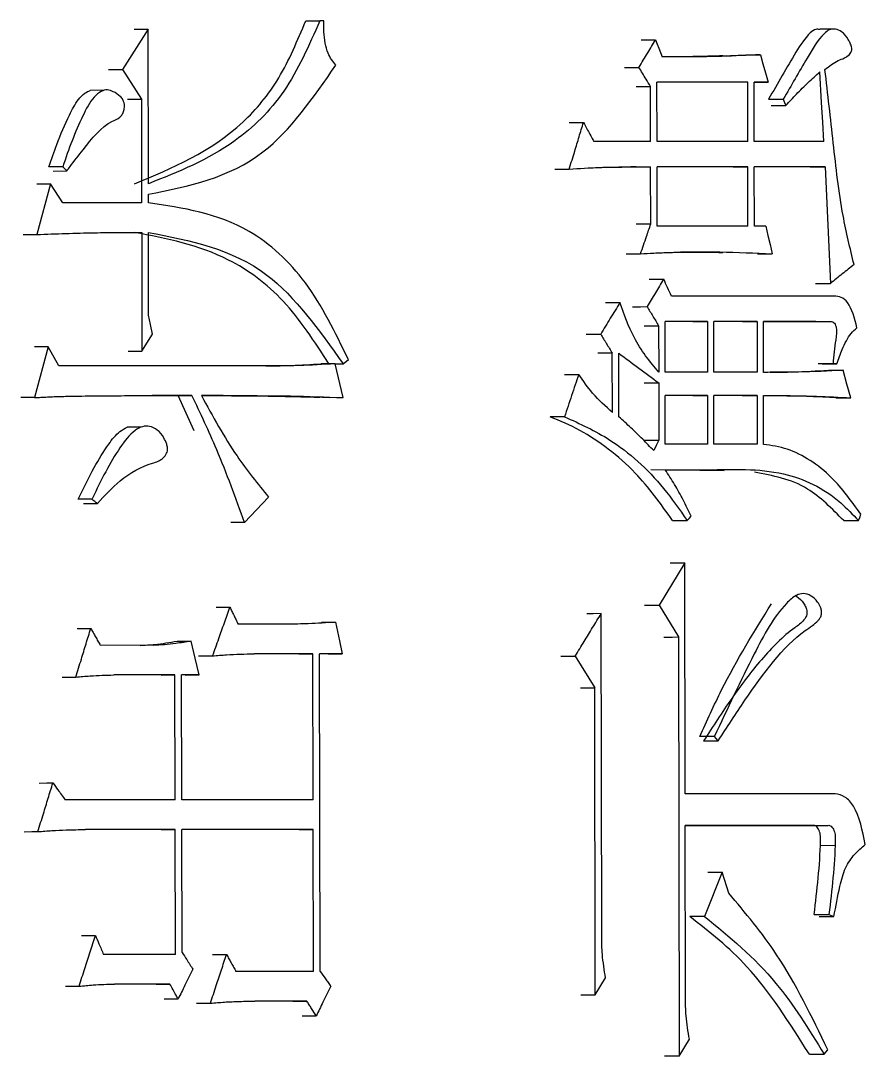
# Model space of a CAD drawing. Header units: millimetres. Extents: x 2301 to 4250, y 838 to 2217.
# Drawn here: x 3091.56 to 3095.88, y 1051.81 to 1057.1 of the extents above; entities that cross this region are included whole.
import ezdxf

# ---------------------------------------------------------------- set-up
doc = ezdxf.new("R2010")
doc.units = ezdxf.units.MM

msp = doc.modelspace()

# ---------------------------------------------------------------- linework, layer by layer
at = {"color": 7, "linetype": 'Continuous', "lineweight": 25}
for p, q in [((3093.0202, 1057.1008), (3093.0918, 1057.1011)), ((3093.1122, 1057.1011), (3093.0918, 1057.1011)), ((3092.2145, 1057.0579), (3092.0833, 1056.8524)), ((3092.2158, 1056.2683), (3092.2145, 1057.0579)), ((3095.7217, 1057.0583), (3095.6461, 1057.0581)), ((3095.1493, 1056.9221), (3095.2667, 1056.9271)), ((3094.6473, 1056.8624), (3094.7211, 1056.8627)), ((3092.0833, 1056.8524), (3092.1805, 1056.701)), ((3094.7809, 1056.484), (3094.7804, 1056.7653)), ((3095.2769, 1056.7867), (3094.8132, 1056.7869)), ((3094.8138, 1056.484), (3094.8132, 1056.7869)), ((3095.2769, 1056.7867), (3095.2023, 1056.7865)), ((3095.2774, 1056.4839), (3095.2769, 1056.7867)), ((3095.3807, 1056.7867), (3095.3093, 1056.7867)), ((3095.3099, 1056.4838), (3095.3093, 1056.7867)), ((3095.3093, 1056.7865), (3095.3807, 1056.7867)), ((3091.9894, 1056.7455), (3091.9187, 1056.7453)), ((3092.1805, 1056.701), (3092.1814, 1056.1709)), ((3095.3965, 1056.6674), (3095.4716, 1056.6677)), ((3094.7809, 1056.484), (3094.4911, 1056.4841)), ((3095.2774, 1056.4839), (3094.8138, 1056.484)), ((3095.6655, 1056.4837), (3095.3099, 1056.4838)), ((3091.7785, 1056.3549), (3091.7082, 1056.3547)), ((3091.7291, 1056.3331), (3091.7994, 1056.3333)), ((3094.707, 1056.354), (3094.6798, 1056.3539)), ((3094.707, 1056.354), (3094.7811, 1056.3542)), ((3094.7816, 1056.0622), (3094.7811, 1056.3542)), ((3095.2776, 1056.3541), (3094.814, 1056.3542)), ((3094.8145, 1056.0513), (3094.814, 1056.3542)), ((3095.203, 1056.3538), (3095.2776, 1056.3541)), ((3095.2781, 1056.0512), (3095.2776, 1056.3541)), ((3095.6722, 1056.3539), (3095.3101, 1056.354)), ((3095.3106, 1056.0512), (3095.3101, 1056.354)), ((3095.5968, 1056.3537), (3095.3101, 1056.3538)), ((3095.5968, 1056.3537), (3095.6722, 1056.3539)), ((3091.7159, 1056.2683), (3091.6466, 1056.0087)), ((3091.7788, 1056.171), (3091.7159, 1056.2683)), ((3092.216, 1056.1709), (3092.2159, 1056.2142)), ((3092.1814, 1056.1709), (3091.7788, 1056.171)), ((3092.1112, 1056.0192), (3092.1323, 1056.0193)), ((3092.1817, 1056.0195), (3092.1827, 1055.4137)), ((3092.2169, 1055.5976), (3092.2162, 1056.0195)), ((3094.7816, 1056.0622), (3094.7075, 1056.0619)), ((3095.2781, 1056.0512), (3094.8145, 1056.0513)), ((3095.369, 1056.0511), (3095.3106, 1056.0512)), ((3094.6552, 1055.9105), (3094.7293, 1055.9107)), ((3095.3266, 1055.9103), (3095.4016, 1055.9105)), ((3094.5507, 1055.6617), (3094.6244, 1055.6619)), ((3095.7183, 1055.694), (3094.8872, 1055.6943)), ((3094.8219, 1055.5429), (3094.8223, 1055.3049)), ((3095.0706, 1055.5645), (3094.8547, 1055.5645)), ((3094.8551, 1055.3049), (3094.8547, 1055.5645)), ((3094.9963, 1055.5642), (3095.0706, 1055.5645)), ((3095.0706, 1055.5645), (3095.071, 1055.3049)), ((3095.3244, 1055.5644), (3095.1032, 1055.5645)), ((3095.1036, 1055.3048), (3095.1032, 1055.5645)), ((3095.2497, 1055.5641), (3095.3244, 1055.5644)), ((3095.3244, 1055.5644), (3095.3248, 1055.3048)), ((3095.3568, 1055.5644), (3095.6993, 1055.5642)), ((3095.3573, 1055.3047), (3095.3568, 1055.5644)), ((3095.6239, 1055.564), (3095.3568, 1055.5641)), ((3095.624, 1055.564), (3095.6993, 1055.5642)), ((3092.1827, 1055.4137), (3092.2378, 1055.5003)), ((3091.7034, 1055.4354), (3091.634, 1055.1758)), ((3091.7593, 1055.3381), (3091.7034, 1055.4354)), ((3092.1123, 1055.4135), (3092.1827, 1055.4137)), ((3094.5853, 1055.4024), (3094.5117, 1055.4021)), ((3094.5858, 1055.0995), (3094.5853, 1055.4024)), ((3094.6188, 1055.0778), (3094.6183, 1055.4024)), ((3092.8358, 1055.3379), (3091.7593, 1055.3381)), ((3093.1695, 1055.3487), (3093.0978, 1055.3484)), ((3093.2105, 1055.1756), (3093.1695, 1055.3487)), ((3093.1695, 1055.3485), (3093.2102, 1055.3486)), ((3093.2102, 1055.3486), (3093.2373, 1055.3703)), ((3095.7125, 1055.3479), (3095.6373, 1055.3476)), ((3095.7318, 1055.3479), (3095.7125, 1055.3479)), ((3094.3404, 1055.294), (3094.4137, 1055.2943)), ((3095.071, 1055.3049), (3094.8551, 1055.3049)), ((3095.3248, 1055.3048), (3095.1036, 1055.3048)), ((3094.7485, 1055.2506), (3094.8224, 1055.2509)), ((3094.8224, 1055.2509), (3094.8229, 1054.9588)), ((3091.634, 1055.1758), (3091.5639, 1055.1756)), ((3092.3672, 1055.1863), (3092.2348, 1055.186)), ((3092.4495, 1055.0063), (3092.3672, 1055.1863)), ((3092.4384, 1055.1865), (3092.3676, 1055.1863)), ((3093.2105, 1055.1756), (3093.1388, 1055.1753)), ((3095.0712, 1055.1859), (3094.8553, 1055.1859)), ((3094.8557, 1054.9371), (3094.8553, 1055.1859)), ((3094.9969, 1055.1856), (3095.0712, 1055.1859)), ((3095.0712, 1055.1859), (3095.0716, 1054.9371)), ((3095.325, 1055.1858), (3095.1038, 1055.1859)), ((3095.1042, 1054.9371), (3095.1038, 1055.1859)), ((3095.2504, 1055.1855), (3095.325, 1055.1858)), ((3095.325, 1055.1858), (3095.3255, 1054.937)), ((3095.3579, 1054.9369), (3095.3575, 1055.1858)), ((3095.7273, 1055.1745), (3095.8028, 1055.1748)), ((3092.1783, 1055.0247), (3092.1074, 1055.0245)), ((3094.749, 1054.9585), (3094.8229, 1054.9588)), ((3095.0716, 1054.9371), (3094.8557, 1054.9371)), ((3095.3255, 1054.937), (3095.1042, 1054.9371)), ((3095.1564, 1054.8023), (3094.7817, 1054.8071)), ((3091.9275, 1054.6566), (3091.857, 1054.6563)), ((3092.7073, 1054.5376), (3092.8301, 1054.6672)), ((3091.8849, 1054.6346), (3091.9553, 1054.6349)), ((3092.7073, 1054.5376), (3092.6363, 1054.5373)), ((3094.8933, 1054.5474), (3094.9677, 1054.5477)), ((3095.767, 1054.5473), (3095.8424, 1054.5476)), ((3094.955, 1054.3313), (3094.8243, 1054.115)), ((3094.957, 1053.1523), (3094.955, 1054.3313)), ((3094.8243, 1054.115), (3094.9229, 1053.9527)), ((3094.531, 1052.4276), (3094.5282, 1054.0719)), ((3092.9268, 1054.0182), (3092.6738, 1054.0182)), ((3094.9229, 1053.9527), (3094.9265, 1051.8109)), ((3092.2405, 1053.9101), (3091.9704, 1053.9102)), ((3093.0565, 1053.8667), (3092.7563, 1053.8668)), ((3092.9849, 1053.8665), (3093.0565, 1053.8667)), ((3093.0577, 1053.1203), (3093.0565, 1053.8667)), ((3093.2059, 1053.8667), (3093.0905, 1053.8667)), ((3093.0932, 1052.2441), (3093.0905, 1053.8667)), ((3093.1342, 1053.8664), (3093.2059, 1053.8667)), ((3094.323, 1053.8553), (3094.3963, 1053.8556)), ((3094.3963, 1053.8556), (3094.4958, 1053.6933)), ((3092.3512, 1053.7587), (3092.0401, 1053.7587)), ((3092.2806, 1053.7584), (3092.3512, 1053.7587)), ((3092.3523, 1053.1204), (3092.3512, 1053.7587)), ((3092.4752, 1053.7586), (3092.3857, 1053.7587)), ((3092.3868, 1053.1204), (3092.3857, 1053.7587)), ((3092.4044, 1053.7584), (3092.4752, 1053.7586)), ((3094.4984, 1052.1248), (3094.4958, 1053.6933)), ((3095.1067, 1053.4443), (3095.0321, 1053.4441)), ((3095.0517, 1053.4224), (3095.1263, 1053.4227)), ((3092.3523, 1053.1204), (3091.7909, 1053.1205)), ((3093.0577, 1053.1203), (3092.3868, 1053.1204)), ((3095.7226, 1053.152), (3094.957, 1053.1523)), ((3092.3526, 1052.969), (3091.8956, 1052.9691)), ((3092.2819, 1052.9687), (3092.3526, 1052.969)), ((3092.3536, 1052.3308), (3092.3526, 1052.969)), ((3093.058, 1052.9689), (3092.387, 1052.969)), ((3092.3881, 1052.3416), (3092.387, 1052.969)), ((3092.9865, 1052.9686), (3093.058, 1052.9689)), ((3093.0592, 1052.2441), (3093.058, 1052.9689)), ((3094.9573, 1052.99), (3095.6843, 1052.9897)), ((3094.9588, 1052.1138), (3094.9573, 1052.99)), ((3095.609, 1052.9895), (3094.9573, 1052.9897)), ((3095.6097, 1052.9895), (3095.6851, 1052.9897)), ((3095.7217, 1052.8868), (3095.6468, 1052.8865)), ((3095.147, 1052.752), (3095.0561, 1052.5248)), ((3095.1798, 1052.6438), (3095.147, 1052.752)), ((3095.0561, 1052.5248), (3094.9818, 1052.5245)), ((3095.6915, 1052.5354), (3095.7173, 1052.5246)), ((3092.3536, 1052.3308), (3091.987, 1052.3308)), ((3093.0592, 1052.2441), (3092.6631, 1052.2442)), ((3094.4984, 1052.1248), (3094.5511, 1052.2113)), ((3092.3263, 1052.1793), (3092.0427, 1052.1794)), ((3092.2557, 1052.1791), (3092.3263, 1052.1793)), ((3094.425, 1052.1245), (3094.4984, 1052.1248)), ((3093.0254, 1052.0927), (3092.7593, 1052.0927)), ((3092.954, 1052.0924), (3093.0254, 1052.0927)), ((3094.9265, 1051.8109), (3094.9788, 1051.8974)), ((3095.667, 1051.8215), (3095.6862, 1051.843)), ((3095.5916, 1051.8212), (3095.6669, 1051.8214))]:
    msp.add_line(p, q, dxfattribs=at)
at = {"color": 7, "linetype": 'Continuous', "lineweight": 25, "flags": 128}
for points in [[(3092.144, 1057.0577), (3092.1833, 1057.0578), (3092.2145, 1057.0579)], [(3094.7324, 1057.003), (3094.7737, 1057.0031), (3094.8063, 1057.0033)], [(3094.8063, 1057.0033), (3094.8145, 1056.9816), (3094.8228, 1056.96), (3094.831, 1056.9383), (3094.8393, 1056.9167)], [(3095.2667, 1056.9271), (3095.3086, 1056.9272), (3095.3416, 1056.9273)], [(3095.3416, 1056.9273), (3095.3544, 1056.8812), (3095.3675, 1056.834), (3095.3807, 1056.7867)], [(3092.013, 1056.8522), (3092.0523, 1056.8523), (3092.0833, 1056.8524)], [(3095.6655, 1056.4837), (3095.6599, 1056.5834), (3095.6544, 1056.683), (3095.6456, 1056.8407)], [(3094.7066, 1056.765), (3094.7478, 1056.7652), (3094.7804, 1056.7653)], [(3092.1101, 1056.7007), (3092.1494, 1056.7009), (3092.1805, 1056.701)], [(3095.3837, 1056.6999), (3095.412, 1056.7), (3095.4353, 1056.7001), (3095.4586, 1056.7001)], [(3095.4586, 1056.7001), (3095.4651, 1056.6839), (3095.4716, 1056.6677)], [(3094.3646, 1056.5812), (3094.4056, 1056.5814), (3094.438, 1056.5815)], [(3091.7994, 1056.3333), (3091.7889, 1056.3441), (3091.7785, 1056.3549)], [(3094.2923, 1056.3433), (3094.3332, 1056.3434), (3094.3656, 1056.3435)], [(3095.6722, 1056.3539), (3095.6856, 1056.0564), (3095.6989, 1055.7589)], [(3091.646, 1056.2681), (3091.685, 1056.2682), (3091.7159, 1056.2683)], [(3095.369, 1056.0511), (3095.3799, 1056.0039), (3095.3908, 1055.9572), (3095.4016, 1055.9105)], [(3091.5768, 1056.0085), (3091.6157, 1056.0086), (3091.6466, 1056.0087)], [(3094.7738, 1055.7806), (3094.8151, 1055.7808), (3094.8477, 1055.7809)], [(3095.6237, 1055.7587), (3095.6658, 1055.7588), (3095.6989, 1055.7589)], [(3092.2378, 1055.5003), (3092.2274, 1055.5489), (3092.2169, 1055.5976)], [(3094.6888, 1055.64), (3094.73, 1055.6402), (3094.7626, 1055.6403)], [(3094.748, 1055.5427), (3094.7892, 1055.5428), (3094.8219, 1055.5429)], [(3094.4522, 1055.4995), (3094.4933, 1055.4996), (3094.5258, 1055.4997)], [(3091.7034, 1055.4354), (3091.6641, 1055.4353), (3091.6335, 1055.4352)], [(3095.6566, 1055.3476), (3095.6773, 1055.3477), (3095.6982, 1055.3478), (3095.7318, 1055.3479)], [(3095.6886, 1055.3152), (3095.7308, 1055.3153), (3095.764, 1055.3154)], [(3095.8028, 1055.1748), (3095.7834, 1055.2451), (3095.764, 1055.3154)], [(3094.8229, 1054.9588), (3094.8098, 1054.9317), (3094.7967, 1054.9047)], [(3094.9677, 1054.5477), (3094.9775, 1054.5585), (3094.9873, 1054.5693)], [(3095.8424, 1054.5476), (3095.8487, 1054.5636), (3095.8551, 1054.5798)], [(3094.8809, 1054.3311), (3094.9223, 1054.3312), (3094.955, 1054.3313)], [(3094.7504, 1054.1148), (3094.7917, 1054.1149), (3094.8243, 1054.115)], [(3092.5616, 1054.1045), (3092.6012, 1054.1047), (3092.6326, 1054.1048)], [(3094.5282, 1054.0719), (3094.4868, 1054.0717), (3094.4547, 1054.0716)], [(3093.1, 1054.0287), (3093.14, 1054.0288), (3093.1717, 1054.0289)], [(3093.1717, 1054.0289), (3093.1818, 1053.9811), (3093.1919, 1053.9332), (3093.2059, 1053.8667)], [(3091.8515, 1053.9964), (3091.8907, 1053.9966), (3091.9217, 1053.9967)], [(3094.8488, 1053.9525), (3094.8902, 1053.9526), (3094.9229, 1053.9527)], [(3092.3625, 1053.9315), (3092.4023, 1053.9316), (3092.4336, 1053.9317)], [(3092.4752, 1053.7586), (3092.4544, 1053.8452), (3092.4336, 1053.9317)], [(3092.4725, 1053.8557), (3092.5124, 1053.8559), (3092.5438, 1053.856)], [(3091.7756, 1053.7477), (3091.8146, 1053.7478), (3091.8456, 1053.7479)], [(3094.4223, 1053.693), (3094.4633, 1053.6932), (3094.4958, 1053.6933)], [(3095.1263, 1053.4227), (3095.1165, 1053.4335), (3095.1067, 1053.4443)], [(3091.6582, 1053.2068), (3091.6972, 1053.2069), (3091.7281, 1053.2071)], [(3091.5819, 1052.958), (3091.6209, 1052.9582), (3091.6517, 1052.9583)], [(3095.0727, 1052.7517), (3095.1142, 1052.7518), (3095.147, 1052.752)], [(3095.6163, 1052.5352), (3095.6468, 1052.5353), (3095.6691, 1052.5353), (3095.6915, 1052.5354)], [(3095.6421, 1052.5243), (3095.6725, 1052.5244), (3095.6949, 1052.5245), (3095.7173, 1052.5246)], [(3091.875, 1052.4279), (3091.9141, 1052.4281), (3091.9452, 1052.4282)], [(3092.544, 1052.3305), (3092.5836, 1052.3306), (3092.615, 1052.3307)], [(3091.7921, 1052.1683), (3091.8312, 1052.1685), (3091.8622, 1052.1686)], [(3092.2972, 1052.1034), (3092.3366, 1052.1035), (3092.3678, 1052.1036)], [(3092.4622, 1052.0817), (3092.5017, 1052.0818), (3092.533, 1052.082)], [(3093.0017, 1052.0167), (3093.0415, 1052.0168), (3093.0732, 1052.017)], [(3094.9265, 1051.8109), (3094.8849, 1051.8108), (3094.8525, 1051.8107)]]:
    msp.add_lwpolyline(points, dxfattribs=at)
at = {"color": 7, "linetype": 'Continuous', "lineweight": 25}
for points, knots in [([(3092.145, 1056.2681), (3092.3392, 1056.3486), (3092.6122, 1056.4618), (3092.8935, 1056.7992), (3092.9774, 1056.9995), (3093.0198, 1057.1008)], [0, 0, 0, 0, 0.549349, 0.771863, 1, 1, 1, 1]), ([(3093.0918, 1057.1011), (3093.0357, 1056.9741), (3092.9251, 1056.7238), (3092.6184, 1056.4275), (3092.3677, 1056.3284), (3092.2158, 1056.2683)], [0, 0, 0, 0, 0.288413, 0.568681, 1, 1, 1, 1]), ([(3093.1737, 1056.8739), (3093.1587, 1056.8926), (3093.1337, 1056.9239), (3093.1176, 1056.9872), (3093.111, 1057.0436), (3093.1118, 1057.0819), (3093.1122, 1057.1011)], [0, 0, 0, 0, 0.328875, 0.550213, 0.774687, 1, 1, 1, 1]), ([(3095.6459, 1057.0563), (3095.6386, 1057.0571), (3095.6212, 1057.0591), (3095.5749, 1057.0237), (3095.4969, 1056.8987), (3095.4295, 1056.7805), (3095.3835, 1056.6999)], [0, 0, 0, 0, 0.060218, 0.14333, 0.415955, 1, 1, 1, 1]), ([(3095.6713, 1056.8515), (3095.6933, 1056.8688), (3095.7252, 1056.8938), (3095.7691, 1056.9088), (3095.7916, 1056.922), (3095.8033, 1056.9364), (3095.8075, 1056.9464), (3095.8088, 1056.9566), (3095.8068, 1056.9705), (3095.8005, 1056.9872), (3095.7849, 1057.0155), (3095.7606, 1057.046), (3095.7255, 1057.0603), (3095.6938, 1057.0582), (3095.6402, 1057.0128), (3095.5654, 1056.8861), (3095.4987, 1056.77), (3095.4586, 1056.7001)], [0, 0, 0, 0, 0.116231, 0.1683248, 0.2127071, 0.2288047, 0.2388545, 0.248985, 0.2602075, 0.2820342, 0.3080202, 0.3751055, 0.4260063, 0.4769913, 0.5204189, 0.7110691, 1, 1, 1, 1]), ([(3094.7211, 1056.8627), (3094.7286, 1056.875), (3094.7436, 1056.8997), (3094.772, 1056.9466), (3094.7929, 1056.9811), (3094.8063, 1057.0033)], [0, 0, 0, 0, 0.2636063, 0.5272126, 1, 1, 1, 1]), ([(3095.3416, 1056.9273), (3095.2759, 1056.924), (3095.1597, 1056.9182), (3094.9922, 1056.9162), (3094.8902, 1056.9165), (3094.8393, 1056.9167)], [0, 0, 0, 0, 0.394039, 0.696995, 1, 1, 1, 1]), ([(3095.1495, 1056.9215), (3095.1479, 1056.9214), (3095.1327, 1056.9209), (3095.0011, 1056.9172), (3094.923, 1056.9168), (3094.886, 1056.9167), (3094.8722, 1056.9166), (3094.865, 1056.9166), (3094.865, 1056.9166), (3094.865, 1056.9166)], [0, 0, 0, 0, 0.0624666, 0.6020125, 0.8022295, 0.8937769, 0.9664175, 0.9871548, 1, 1, 1, 1]), ([(3092.2159, 1056.2142), (3092.4224, 1056.2559), (3092.7956, 1056.3313), (3093.057, 1056.7064), (3093.1737, 1056.8739)], [0, 0, 0, 0, 0.55346, 1, 1, 1, 1]), ([(3094.7804, 1056.7653), (3094.7729, 1056.7776), (3094.7593, 1056.8001), (3094.7395, 1056.8325), (3094.7273, 1056.8526), (3094.7211, 1056.8627)], [0, 0, 0, 0, 0.380769, 0.690384, 1, 1, 1, 1]), ([(3095.4716, 1056.6677), (3095.4896, 1056.6874), (3095.5268, 1056.7281), (3095.5851, 1056.7852), (3095.6254, 1056.8222), (3095.6456, 1056.8407)], [0, 0, 0, 0, 0.320488, 0.660066, 1, 1, 1, 1]), ([(3095.8198, 1055.8554), (3095.7997, 1055.9383), (3095.7508, 1056.14), (3095.7141, 1056.4779), (3095.6856, 1056.7269), (3095.6713, 1056.8515)], [0, 0, 0, 0, 0.258421, 0.6289824, 1, 1, 1, 1]), ([(3091.7082, 1056.3546), (3091.7213, 1056.3929), (3091.7526, 1056.4839), (3091.8017, 1056.6002), (3091.849, 1056.6896), (3091.8869, 1056.7315), (3091.909, 1056.7409), (3091.9185, 1056.745)], [0, 0, 0, 0, 0.253725, 0.603073, 0.807077, 0.917147, 1, 1, 1, 1]), ([(3091.7994, 1056.3333), (3091.8048, 1056.3407), (3091.8319, 1056.3777), (3091.9041, 1056.4707), (3091.9854, 1056.572), (3092.0639, 1056.6004), (3092.0832, 1056.6221), (3092.0915, 1056.6418), (3092.0945, 1056.6625), (3092.0926, 1056.6816), (3092.0854, 1056.6994), (3092.0672, 1056.7212), (3092.0398, 1056.7384), (3092.0064, 1056.7508), (3091.9712, 1056.7413), (3091.9242, 1056.7004), (3091.8766, 1056.6093), (3091.8248, 1056.489), (3091.7939, 1056.3997), (3091.7785, 1056.3549)], [0, 0, 0, 0, 0.025946, 0.129765, 0.338784, 0.385932, 0.404152, 0.422427, 0.440777, 0.454643, 0.46854, 0.48998, 0.535409, 0.570955, 0.606999, 0.655233, 0.757859, 0.878392, 1, 1, 1, 1]), ([(3094.3656, 1056.3435), (3094.3748, 1056.3739), (3094.3915, 1056.4287), (3094.4157, 1056.5081), (3094.4306, 1056.557), (3094.438, 1056.5815)], [0, 0, 0, 0, 0.382821, 0.69141, 1, 1, 1, 1]), ([(3094.438, 1056.5815), (3094.4451, 1056.5685), (3094.4575, 1056.5458), (3094.4752, 1056.5133), (3094.4858, 1056.4939), (3094.4911, 1056.4841)], [0, 0, 0, 0, 0.400148, 0.700074, 1, 1, 1, 1]), ([(3094.3656, 1056.3435), (3094.417, 1056.3466), (3094.5121, 1056.3523), (3094.6507, 1056.3546), (3094.7377, 1056.3543), (3094.7811, 1056.3542)], [0, 0, 0, 0, 0.370073, 0.685, 1, 1, 1, 1]), ([(3094.4706, 1056.3495), (3094.4726, 1056.3496), (3094.4955, 1056.3506), (3094.5852, 1056.3533), (3094.653, 1056.3539), (3094.686, 1056.354), (3094.6936, 1056.354), (3094.6946, 1056.354), (3094.6951, 1056.354)], [0, 0, 0, 0, 0.049057, 0.555336, 0.817136, 0.934648, 0.964386, 1, 1, 1, 1]), ([(3093.2373, 1055.3703), (3093.1699, 1055.5083), (3093.0372, 1055.7803), (3092.6846, 1056.1008), (3092.3927, 1056.1445), (3092.216, 1056.1709)], [0, 0, 0, 0, 0.289357, 0.569882, 1, 1, 1, 1]), ([(3091.6466, 1056.0087), (3091.7446, 1056.0126), (3091.8831, 1056.0181), (3092.0612, 1056.0191), (3092.1415, 1056.0194), (3092.1817, 1056.0195)], [0, 0, 0, 0, 0.547988, 0.773992, 1, 1, 1, 1]), ([(3093.1381, 1055.3484), (3093.0644, 1055.4618), (3092.919, 1055.6859), (3092.5778, 1055.9365), (3092.3087, 1055.988), (3092.1454, 1056.0192)], [0, 0, 0, 0, 0.287054, 0.56721, 1, 1, 1, 1]), ([(3092.2162, 1056.0195), (3092.4293, 1055.9784), (3092.8149, 1055.904), (3093.088, 1055.5203), (3093.2102, 1055.3486)], [0, 0, 0, 0, 0.552698, 1, 1, 1, 1]), ([(3094.7293, 1055.9107), (3094.7344, 1055.9255), (3094.7447, 1055.9551), (3094.7621, 1056.0056), (3094.7744, 1056.0413), (3094.7816, 1056.0622)], [0, 0, 0, 0, 0.293254, 0.586508, 1, 1, 1, 1]), ([(3094.7293, 1055.9107), (3094.7749, 1055.9132), (3094.9104, 1055.9206), (3095.1349, 1055.9223), (3095.3127, 1055.9144), (3095.4016, 1055.9105)], [0, 0, 0, 0, 0.202288, 0.600921, 1, 1, 1, 1]), ([(3094.808, 1055.9148), (3094.8093, 1055.9148), (3094.8157, 1055.9151), (3094.8891, 1055.9177), (3095.0137, 1055.9199), (3095.0947, 1055.9183), (3095.1489, 1055.9173)], [0, 0, 0, 0, 0.049405, 0.249194, 0.497626, 1, 1, 1, 1]), ([(3095.8198, 1055.8554), (3095.7998, 1055.8394), (3095.7595, 1055.8072), (3095.7192, 1055.7751), (3095.6989, 1055.7589)], [0, 0, 0, 0, 0.497808, 1, 1, 1, 1]), ([(3094.8477, 1055.7809), (3094.8336, 1055.7575), (3094.8052, 1055.7106), (3094.7768, 1055.6637), (3094.7626, 1055.6403)], [0, 0, 0, 0, 0.500001, 1, 1, 1, 1]), ([(3094.8872, 1055.6943), (3094.8806, 1055.7088), (3094.8675, 1055.7376), (3094.8543, 1055.7665), (3094.8477, 1055.7809)], [0, 0, 0, 0, 0.500003, 1, 1, 1, 1]), ([(3094.6244, 1055.6619), (3094.608, 1055.6349), (3094.5751, 1055.5808), (3094.5422, 1055.5268), (3094.5258, 1055.4997)], [0, 0, 0, 0, 0.499872, 1, 1, 1, 1]), ([(3094.8223, 1055.3049), (3094.7769, 1055.3605), (3094.6952, 1055.4605), (3094.6462, 1055.5999), (3094.6244, 1055.6619)], [0, 0, 0, 0, 0.5548825, 1, 1, 1, 1]), ([(3095.8343, 1055.5317), (3095.8226, 1055.5806), (3095.8066, 1055.6477), (3095.7547, 1055.6917), (3095.7304, 1055.6933), (3095.7183, 1055.694)], [0, 0, 0, 0, 0.574728, 0.78886, 1, 1, 1, 1]), ([(3094.7626, 1055.6403), (3094.7725, 1055.6241), (3094.7923, 1055.5916), (3094.812, 1055.5591), (3094.8219, 1055.5429)], [0, 0, 0, 0, 0.500001, 1, 1, 1, 1]), ([(3095.6993, 1055.5642), (3095.7048, 1055.5639), (3095.7138, 1055.5635), (3095.7237, 1055.551), (3095.7328, 1055.5213), (3095.7228, 1055.4502), (3095.7166, 1055.3885), (3095.7125, 1055.3479)], [0, 0, 0, 0, 0.100185, 0.161773, 0.226321, 0.490481, 1, 1, 1, 1]), ([(3094.5258, 1055.4997), (3094.5357, 1055.4835), (3094.5555, 1055.4511), (3094.5754, 1055.4186), (3094.5853, 1055.4024)], [0, 0, 0, 0, 0.500001, 1, 1, 1, 1]), ([(3095.7318, 1055.3479), (3095.7404, 1055.373), (3095.7546, 1055.4143), (3095.7797, 1055.466), (3095.8043, 1055.5048), (3095.8243, 1055.5228), (3095.8343, 1055.5317)], [0, 0, 0, 0, 0.346429, 0.567933, 0.786121, 1, 1, 1, 1]), ([(3094.6183, 1055.4024), (3094.6524, 1055.3771), (3094.7205, 1055.3266), (3094.7884, 1055.2761), (3094.8224, 1055.2509)], [0, 0, 0, 0, 0.5, 1, 1, 1, 1]), ([(3092.8165, 1055.3379), (3092.8295, 1055.3379), (3092.8729, 1055.3381), (3092.9666, 1055.3402), (3093.0471, 1055.3453), (3093.0974, 1055.3484)], [0, 0, 0, 0, 0.137829, 0.461511, 1, 1, 1, 1]), ([(3093.1695, 1055.3487), (3093.1084, 1055.3449), (3093.0224, 1055.3395), (3092.911, 1055.338), (3092.8609, 1055.3379), (3092.8358, 1055.3379)], [0, 0, 0, 0, 0.550657, 0.775317, 1, 1, 1, 1]), ([(3094.4137, 1055.2942), (3094.4016, 1055.2582), (3094.3775, 1055.1861), (3094.3533, 1055.114), (3094.3412, 1055.078)], [0, 0, 0, 0, 0.500055, 1, 1, 1, 1]), ([(3094.5858, 1055.0995), (3094.5512, 1055.1305), (3094.489, 1055.1862), (3094.4368, 1055.2611), (3094.4137, 1055.2943)], [0, 0, 0, 0, 0.557716, 1, 1, 1, 1]), ([(3095.764, 1055.3154), (3095.6883, 1055.3114), (3095.5829, 1055.3059), (3095.4471, 1055.3048), (3095.3872, 1055.3048), (3095.3573, 1055.3047)], [0, 0, 0, 0, 0.560315, 0.780152, 1, 1, 1, 1]), ([(3095.3893, 1055.3048), (3095.3914, 1055.3048), (3095.4312, 1055.3049), (3095.5311, 1055.307), (3095.6286, 1055.312), (3095.6886, 1055.3152)], [0, 0, 0, 0, 0.020888, 0.39739, 1, 1, 1, 1]), ([(3091.634, 1055.1758), (3091.6396, 1055.1761), (3091.6508, 1055.1766), (3091.6647, 1055.1773), (3091.6787, 1055.178), (3091.6926, 1055.1787), (3091.7094, 1055.1794), (3091.7317, 1055.1804), (3091.754, 1055.1812), (3091.7819, 1055.182), (3091.8432, 1055.1833), (3091.91, 1055.1845), (3091.9768, 1055.1849), (3092.0434, 1055.1853), (3092.11, 1055.1857), (3092.1765, 1055.186), (3092.2041, 1055.1861), (3092.2263, 1055.1861), (3092.2429, 1055.1862), (3092.2594, 1055.1862), (3092.2733, 1055.1863), (3092.2871, 1055.1863), (3092.2981, 1055.1863), (3092.3119, 1055.1863), (3092.323, 1055.1864), (3092.3368, 1055.1864), (3092.3478, 1055.1864), (3092.3616, 1055.1864), (3092.3713, 1055.1864), (3092.3809, 1055.1864), (3092.3865, 1055.1865), (3092.3934, 1055.1865), (3092.3989, 1055.1865), (3092.4058, 1055.1865), (3092.4113, 1055.1865), (3092.4182, 1055.1865), (3092.4237, 1055.1865), (3092.4309, 1055.1865), (3092.4353, 1055.1865), (3092.4384, 1055.1865)], [0, 0, 0, 0, 0.020702, 0.041404, 0.051755, 0.072457, 0.093159, 0.113861, 0.155266, 0.175968, 0.217372, 0.382989, 0.424393, 0.465797, 0.631413, 0.672817, 0.714222, 0.734924, 0.755626, 0.776328, 0.79703, 0.807381, 0.828083, 0.838434, 0.859136, 0.869487, 0.890189, 0.90054, 0.921242, 0.926417, 0.936768, 0.941944, 0.952295, 0.95747, 0.967821, 0.972997, 0.983348, 0.988524, 1, 1, 1, 1]), ([(3092.7073, 1054.5376), (3092.6619, 1054.663), (3092.5808, 1054.8865), (3092.4818, 1055.095), (3092.4384, 1055.1865)], [0, 0, 0, 0, 0.561153, 1, 1, 1, 1]), ([(3092.4865, 1055.1865), (3092.5477, 1055.1863), (3092.6997, 1055.1858), (3092.9413, 1055.1856), (3093.1207, 1055.1789), (3093.2105, 1055.1756)], [0, 0, 0, 0, 0.252145, 0.626035, 1, 1, 1, 1]), ([(3092.4865, 1055.1865), (3092.5448, 1055.08), (3092.6481, 1054.8912), (3092.7748, 1054.7352), (3092.8301, 1054.6672)], [0, 0, 0, 0, 0.563978, 1, 1, 1, 1]), ([(3092.5973, 1055.1857), (3092.5725, 1055.1858), (3092.5357, 1055.186), (3092.4988, 1055.186), (3092.4868, 1055.1861)], [0, 0, 0, 0, 0.673597, 1, 1, 1, 1]), ([(3092.5973, 1055.1857), (3092.6559, 1055.1854), (3092.7518, 1055.1849), (3092.891, 1055.1827), (3092.9915, 1055.1804), (3093.0615, 1055.1784), (3093.0867, 1055.1776), (3093.0907, 1055.1775), (3093.0917, 1055.1775), (3093.0914, 1055.1775), (3093.091, 1055.1775), (3093.0905, 1055.1775), (3093.09, 1055.1776), (3093.0888, 1055.1776), (3093.084, 1055.1778), (3093.0728, 1055.1782), (3093.0629, 1055.1786), (3093.0564, 1055.1789)], [0, 0, 0, 0, 0.317533, 0.519907, 0.773583, 0.911702, 0.934665, 0.942364, 0.94769, 0.949656, 0.950546, 0.951424, 0.952335, 0.953364, 0.956882, 0.971638, 1, 1, 1, 1]), ([(3093.1384, 1055.1753), (3093.1308, 1055.1757), (3093.1157, 1055.1763), (3093.0985, 1055.1771), (3093.0889, 1055.1775), (3093.0868, 1055.1776)], [0, 0, 0, 0, 0.439465, 0.878929, 1, 1, 1, 1]), ([(3095.3575, 1055.1858), (3095.4027, 1055.1858), (3095.4931, 1055.1858), (3095.6417, 1055.1829), (3095.7446, 1055.1777), (3095.8028, 1055.1748)], [0, 0, 0, 0, 0.303372, 0.606753, 1, 1, 1, 1]), ([(3095.7273, 1055.1745), (3095.6829, 1055.1769), (3095.5941, 1055.1816), (3095.4708, 1055.1851), (3095.3918, 1055.1851), (3095.3575, 1055.1852)], [0, 0, 0, 0, 0.361452, 0.722918, 1, 1, 1, 1]), ([(3094.3412, 1055.078), (3094.3351, 1055.0779), (3094.3228, 1055.0779), (3094.3044, 1055.0778), (3094.286, 1055.0778), (3094.2738, 1055.0777), (3094.2676, 1055.0777)], [0, 0, 0, 0, 0.25, 0.5, 0.75, 1, 1, 1, 1]), ([(3094.8933, 1054.5474), (3094.8321, 1054.6331), (3094.7319, 1054.7734), (3094.5664, 1054.9156), (3094.4209, 1055.0136), (3094.3186, 1055.0564), (3094.2676, 1055.0777)], [0, 0, 0, 0, 0.3453024, 0.5653815, 0.7835204, 1, 1, 1, 1]), ([(3094.3412, 1055.078), (3094.4197, 1055.0423), (3094.5495, 1054.9835), (3094.7178, 1054.854), (3094.8504, 1054.7154), (3094.9285, 1054.6038), (3094.9677, 1054.5477)], [0, 0, 0, 0, 0.335049, 0.554128, 0.775717, 1, 1, 1, 1]), ([(3094.7967, 1054.9047), (3094.7781, 1054.9243), (3094.7398, 1054.9644), (3094.6803, 1055.0218), (3094.6393, 1055.0592), (3094.6188, 1055.0778)], [0, 0, 0, 0, 0.322216, 0.660992, 1, 1, 1, 1]), ([(3091.857, 1054.6563), (3091.8839, 1054.7115), (3091.9319, 1054.8101), (3092.0026, 1054.9264), (3092.0593, 1054.9988), (3092.0947, 1055.0173), (3092.1072, 1055.0239)], [0, 0, 0, 0, 0.386953, 0.691845, 0.891318, 1, 1, 1, 1]), ([(3091.9553, 1054.6349), (3091.9931, 1054.6756), (3092.078, 1054.7671), (3092.1885, 1054.8294), (3092.2618, 1054.8478), (3092.2837, 1054.8606), (3092.2987, 1054.8735), (3092.3091, 1054.89), (3092.3134, 1054.9036), (3092.3139, 1054.9199), (3092.3086, 1054.9436), (3092.2922, 1054.9772), (3092.2634, 1055.0133), (3092.2239, 1055.0311), (3092.1841, 1055.03), (3092.1286, 1054.999), (3092.0656, 1054.9165), (3091.9958, 1054.7968), (3091.9514, 1054.7056), (3091.9283, 1054.6584), (3091.9275, 1054.6566)], [0, 0, 0, 0, 0.148093, 0.332866, 0.364698, 0.380612, 0.406976, 0.418968, 0.429088, 0.439242, 0.454285, 0.483096, 0.528613, 0.572044, 0.609674, 0.651117, 0.755736, 0.873055, 0.995168, 1, 1, 1, 1]), ([(3095.8551, 1054.5798), (3095.807, 1054.6463), (3095.7283, 1054.7552), (3095.5971, 1054.8586), (3095.48, 1054.9187), (3095.3985, 1054.9309), (3095.3579, 1054.9369)], [0, 0, 0, 0, 0.345958, 0.566155, 0.783835, 1, 1, 1, 1]), ([(3094.8559, 1054.8074), (3094.9279, 1054.8067), (3095.1299, 1054.8048), (3095.4351, 1054.8208), (3095.6989, 1054.6993), (3095.8129, 1054.5788), (3095.8424, 1054.5476)], [0, 0, 0, 0, 0.209588, 0.588888, 0.893437, 1, 1, 1, 1]), ([(3094.9873, 1054.5693), (3094.9743, 1054.5974), (3094.9481, 1054.6537), (3094.9038, 1054.7327), (3094.8719, 1054.7824), (3094.8559, 1054.8073)], [0, 0, 0, 0, 0.332011, 0.66536, 1, 1, 1, 1]), ([(3095.7669, 1054.5473), (3095.7072, 1054.608), (3095.57, 1054.7475), (3095.4044, 1054.7772), (3095.3109, 1054.794)], [0, 0, 0, 0, 0.435314, 1, 1, 1, 1]), ([(3091.9553, 1054.6349), (3091.9529, 1054.6367), (3091.9471, 1054.6413), (3091.9378, 1054.6485), (3091.9309, 1054.6539), (3091.9275, 1054.6566)], [0, 0, 0, 0, 0.2565032, 0.6282516, 1, 1, 1, 1]), ([(3095.5179, 1054.1659), (3095.5307, 1054.1572), (3095.5495, 1054.1445), (3095.5683, 1054.1172), (3095.5765, 1054.098), (3095.5795, 1054.0809), (3095.5786, 1054.0674), (3095.5735, 1054.0529), (3095.5547, 1054.0257), (3095.4709, 1053.9714), (3095.3446, 1053.8421), (3095.1927, 1053.641), (3095.0988, 1053.4955), (3095.0517, 1053.4225)], [0, 0, 0, 0, 0.053519, 0.078913, 0.099418, 0.111233, 0.123161, 0.13324, 0.15266, 0.222251, 0.482285, 0.740165, 1, 1, 1, 1]), ([(3095.1263, 1053.4227), (3095.1714, 1053.4917), (3095.3072, 1053.6995), (3095.4645, 1053.9163), (3095.6052, 1054.0088), (3095.6309, 1054.0294), (3095.6459, 1054.0484), (3095.6525, 1054.0618), (3095.6548, 1054.0759), (3095.6536, 1054.0905), (3095.6474, 1054.1105), (3095.6303, 1054.1383), (3095.6007, 1054.1654), (3095.5626, 1054.1782), (3095.518, 1054.1651), (3095.4219, 1054.0798), (3095.2851, 1053.8244), (3095.1736, 1053.5868), (3095.1069, 1053.4447), (3095.1067, 1053.4443)], [0, 0, 0, 0, 0.129751, 0.390616, 0.417721, 0.44078, 0.449022, 0.457342, 0.462693, 0.468031, 0.47654, 0.491679, 0.518135, 0.5454, 0.568563, 0.608437, 0.767667, 0.999422, 1, 1, 1, 1]), ([(3095.0321, 1053.4441), (3095.0685, 1053.5245), (3095.1777, 1053.7664), (3095.3101, 1053.9801), (3095.3984, 1054.1227)], [0, 0, 0, 0, 0.332449, 1, 1, 1, 1]), ([(3092.5438, 1053.856), (3092.5544, 1053.8857), (3092.5745, 1053.942), (3092.6041, 1054.0249), (3092.6231, 1054.0781), (3092.6326, 1054.1048)], [0, 0, 0, 0, 0.357822, 0.678911, 1, 1, 1, 1]), ([(3092.6326, 1054.1048), (3092.636, 1054.0976), (3092.6429, 1054.0831), (3092.6532, 1054.0615), (3092.6635, 1054.0399), (3092.6704, 1054.0254), (3092.6738, 1054.0182)], [0, 0, 0, 0, 0.25, 0.5, 0.75, 1, 1, 1, 1]), ([(3094.3963, 1053.8556), (3094.4114, 1053.8803), (3094.4409, 1053.9287), (3094.4849, 1054.0008), (3094.5137, 1054.0482), (3094.5282, 1054.0719)], [0, 0, 0, 0, 0.342688, 0.671344, 1, 1, 1, 1]), ([(3093.1717, 1054.0289), (3093.1486, 1054.0271), (3093.1023, 1054.0236), (3093.0207, 1054.0194), (3092.9621, 1054.0186), (3092.9268, 1054.0182)], [0, 0, 0, 0, 0.2843091, 0.5686289, 1, 1, 1, 1]), ([(3091.8456, 1053.7479), (3091.8549, 1053.7785), (3091.8723, 1053.8353), (3091.8977, 1053.9182), (3091.9137, 1053.9705), (3091.9217, 1053.9967)], [0, 0, 0, 0, 0.3688531, 0.6844265, 1, 1, 1, 1]), ([(3091.9217, 1053.9967), (3091.9257, 1053.9895), (3091.9338, 1053.9751), (3091.946, 1053.9534), (3091.9582, 1053.9318), (3091.9664, 1053.9174), (3091.9704, 1053.9102)], [0, 0, 0, 0, 0.25, 0.5, 0.75, 1, 1, 1, 1]), ([(3092.1738, 1053.9101), (3092.1989, 1053.9113), (3092.243, 1053.9133), (3092.3059, 1053.9218), (3092.3436, 1053.9283), (3092.3625, 1053.9315)], [0, 0, 0, 0, 0.396818, 0.698286, 1, 1, 1, 1]), ([(3092.4336, 1053.9317), (3092.4077, 1053.9273), (3092.3627, 1053.9196), (3092.2983, 1053.9125), (3092.2598, 1053.9109), (3092.2405, 1053.9101)], [0, 0, 0, 0, 0.405142, 0.70235, 1, 1, 1, 1]), ([(3092.5438, 1053.856), (3092.5675, 1053.8581), (3092.6148, 1053.8623), (3092.6856, 1053.8653), (3092.7327, 1053.8663), (3092.7563, 1053.8668)], [0, 0, 0, 0, 0.33488, 0.667383, 1, 1, 1, 1]), ([(3091.8456, 1053.7479), (3091.8698, 1053.7502), (3091.9144, 1053.7543), (3091.9792, 1053.7572), (3092.0198, 1053.7582), (3092.0401, 1053.7587)], [0, 0, 0, 0, 0.373871, 0.686891, 1, 1, 1, 1]), ([(3091.6517, 1052.9583), (3091.6611, 1052.9889), (3091.6785, 1053.0456), (3091.704, 1053.1285), (3091.72, 1053.1809), (3091.7281, 1053.2071)], [0, 0, 0, 0, 0.368853, 0.684427, 1, 1, 1, 1]), ([(3091.7281, 1053.2071), (3091.7366, 1053.1954), (3091.7513, 1053.1751), (3091.7722, 1053.1463), (3091.7847, 1053.1291), (3091.7909, 1053.1205)], [0, 0, 0, 0, 0.404836, 0.702418, 1, 1, 1, 1]), ([(3095.8772, 1052.8923), (3095.8631, 1052.9637), (3095.8438, 1053.0618), (3095.7752, 1053.1416), (3095.74, 1053.1485), (3095.7226, 1053.152)], [0, 0, 0, 0, 0.574617, 0.790317, 1, 1, 1, 1]), ([(3091.6517, 1052.9583), (3091.6757, 1052.9602), (3091.7236, 1052.9639), (3091.8049, 1052.9679), (3091.8622, 1052.9686), (3091.8956, 1052.9691)], [0, 0, 0, 0, 0.294321, 0.588654, 1, 1, 1, 1]), ([(3095.6162, 1052.5352), (3095.631, 1052.6596), (3095.6471, 1052.7944), (3095.6489, 1052.9429), (3095.6416, 1052.9676), (3095.6319, 1052.9819), (3095.6239, 1052.9885), (3095.616, 1052.991), (3095.6113, 1052.9898), (3095.609, 1052.9892)], [0, 0, 0, 0, 0.769318, 0.833437, 0.895211, 0.926583, 0.957133, 0.978253, 1, 1, 1, 1]), ([(3095.6843, 1052.9895), (3095.6867, 1052.9901), (3095.6913, 1052.9912), (3095.6992, 1052.9887), (3095.7073, 1052.9822), (3095.717, 1052.9678), (3095.7243, 1052.9431), (3095.7225, 1052.7946), (3095.7064, 1052.6598), (3095.6915, 1052.5354)], [0, 0, 0, 0, 0.021772, 0.042916, 0.073493, 0.104882, 0.166661, 0.230772, 1, 1, 1, 1]), ([(3095.7173, 1052.5246), (3095.7267, 1052.5761), (3095.7421, 1052.6605), (3095.7717, 1052.7751), (3095.8211, 1052.8448), (3095.8586, 1052.8766), (3095.8772, 1052.8923)], [0, 0, 0, 0, 0.3492702, 0.5727501, 0.7884516, 1, 1, 1, 1]), ([(3095.6862, 1051.843), (3095.6042, 1052.0126), (3095.4588, 1052.3132), (3095.2645, 1052.5434), (3095.1798, 1052.6437)], [0, 0, 0, 0, 0.564156, 1, 1, 1, 1]), ([(3095.5916, 1051.8212), (3095.4908, 1051.9811), (3095.3123, 1052.2641), (3095.0818, 1052.4455), (3094.9816, 1052.5245)], [0, 0, 0, 0, 0.564819, 1, 1, 1, 1]), ([(3095.0561, 1052.5248), (3095.1832, 1052.4211), (3095.4123, 1052.2341), (3095.5885, 1051.9486), (3095.6669, 1051.8214)], [0, 0, 0, 0, 0.554743, 1, 1, 1, 1]), ([(3091.8622, 1052.1686), (3091.8719, 1052.199), (3091.8906, 1052.2574), (3091.9182, 1052.3439), (3091.9362, 1052.4001), (3091.9452, 1052.4282)], [0, 0, 0, 0, 0.350919, 0.675459, 1, 1, 1, 1]), ([(3091.9452, 1052.4282), (3091.9513, 1052.4139), (3091.9613, 1052.3906), (3091.9753, 1052.3581), (3091.9831, 1052.3399), (3091.987, 1052.3308)], [0, 0, 0, 0, 0.4397276, 0.7198639, 1, 1, 1, 1]), ([(3094.5511, 1052.2113), (3094.5445, 1052.251), (3094.5326, 1052.3222), (3094.5315, 1052.3954), (3094.531, 1052.4276)], [0, 0, 0, 0, 0.558835, 1, 1, 1, 1]), ([(3092.3881, 1052.3416), (3092.396, 1052.3292), (3092.4091, 1052.3086), (3092.4275, 1052.2798), (3092.4381, 1052.2633), (3092.4433, 1052.255)], [0, 0, 0, 0, 0.428365, 0.714182, 1, 1, 1, 1]), ([(3092.533, 1052.082), (3092.543, 1052.1121), (3092.5616, 1052.1686), (3092.5889, 1052.2516), (3092.6063, 1052.3043), (3092.615, 1052.3307)], [0, 0, 0, 0, 0.363442, 0.681721, 1, 1, 1, 1]), ([(3092.615, 1052.3307), (3092.619, 1052.3235), (3092.627, 1052.3091), (3092.6391, 1052.2875), (3092.6511, 1052.2658), (3092.6591, 1052.2514), (3092.6631, 1052.2442)], [0, 0, 0, 0, 0.2500001, 0.5000001, 0.7500002, 1, 1, 1, 1]), ([(3092.4433, 1052.255), (3092.4365, 1052.2415), (3092.423, 1052.2143), (3092.3978, 1052.1638), (3092.3794, 1052.1269), (3092.3678, 1052.1036)], [0, 0, 0, 0, 0.2690544, 0.5381087, 1, 1, 1, 1]), ([(3093.0932, 1052.2441), (3093.1023, 1052.2315), (3093.1159, 1052.2126), (3093.1341, 1052.1873), (3093.1432, 1052.1747), (3093.1477, 1052.1684)], [0, 0, 0, 0, 0.5, 0.75, 1, 1, 1, 1]), ([(3091.8622, 1052.1686), (3091.886, 1052.1711), (3091.928, 1052.1754), (3091.9882, 1052.1781), (3092.0245, 1052.1789), (3092.0427, 1052.1794)], [0, 0, 0, 0, 0.395544, 0.697723, 1, 1, 1, 1]), ([(3092.3678, 1052.1036), (3092.3643, 1052.1099), (3092.3557, 1052.1257), (3092.3419, 1052.1509), (3092.3315, 1052.1699), (3092.3263, 1052.1793)], [0, 0, 0, 0, 0.25, 0.625, 1, 1, 1, 1]), ([(3093.1477, 1052.1684), (3093.141, 1052.1548), (3093.1277, 1052.1276), (3093.1028, 1052.0772), (3093.0847, 1052.0403), (3093.0732, 1052.017)], [0, 0, 0, 0, 0.269054, 0.538109, 1, 1, 1, 1]), ([(3094.9788, 1051.8974), (3094.9722, 1051.9372), (3094.9604, 1052.0084), (3094.9593, 1052.0815), (3094.9588, 1052.1138)], [0, 0, 0, 0, 0.558835, 1, 1, 1, 1]), ([(3092.533, 1052.082), (3092.5568, 1052.0839), (3092.6064, 1052.0881), (3092.6818, 1052.0913), (3092.7334, 1052.0923), (3092.7593, 1052.0927)], [0, 0, 0, 0, 0.314835, 0.657358, 1, 1, 1, 1]), ([(3093.0732, 1052.017), (3093.0652, 1052.0296), (3093.0533, 1052.0485), (3093.0374, 1052.0737), (3093.0294, 1052.0864), (3093.0254, 1052.0927)], [0, 0, 0, 0, 0.5, 0.75, 1, 1, 1, 1])]:
    msp.add_open_spline(points, degree=3, knots=knots, dxfattribs=at)

doc.saveas('drawing.dxf')
